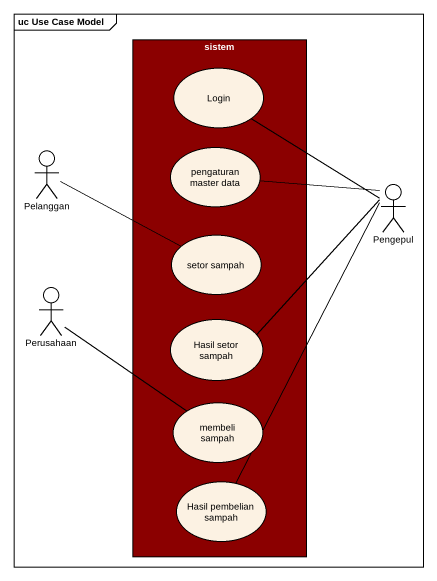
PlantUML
@startuml
mainframe uc Use Case Model
rectangle sistem #8B0000 {
  usecase Login #FCF2E3
  usecase "pengaturan master data" as pengaturan_master_data #FCF2E3
  usecase "setor sampah" as setor_sampah #FCF2E3
  usecase "Hasil setor sampah" as Hasil_setor_sampah #FCF2E3
  usecase "membeli sampah" as membeli_sampah #FCF2E3
  usecase "Hasil pembelian sampah" as Hasil_pembelian_sampah #FCF2E3
}
actor Pelanggan
actor Pengepul
actor Perusahaan
Pelanggan -right- setor_sampah
Pengepul -up- Login
Pengepul -left- pengaturan_master_data
Pengepul -- Hasil_setor_sampah
Pengepul -- Hasil_pembelian_sampah
Perusahaan -- membeli_sampah
@enduml
